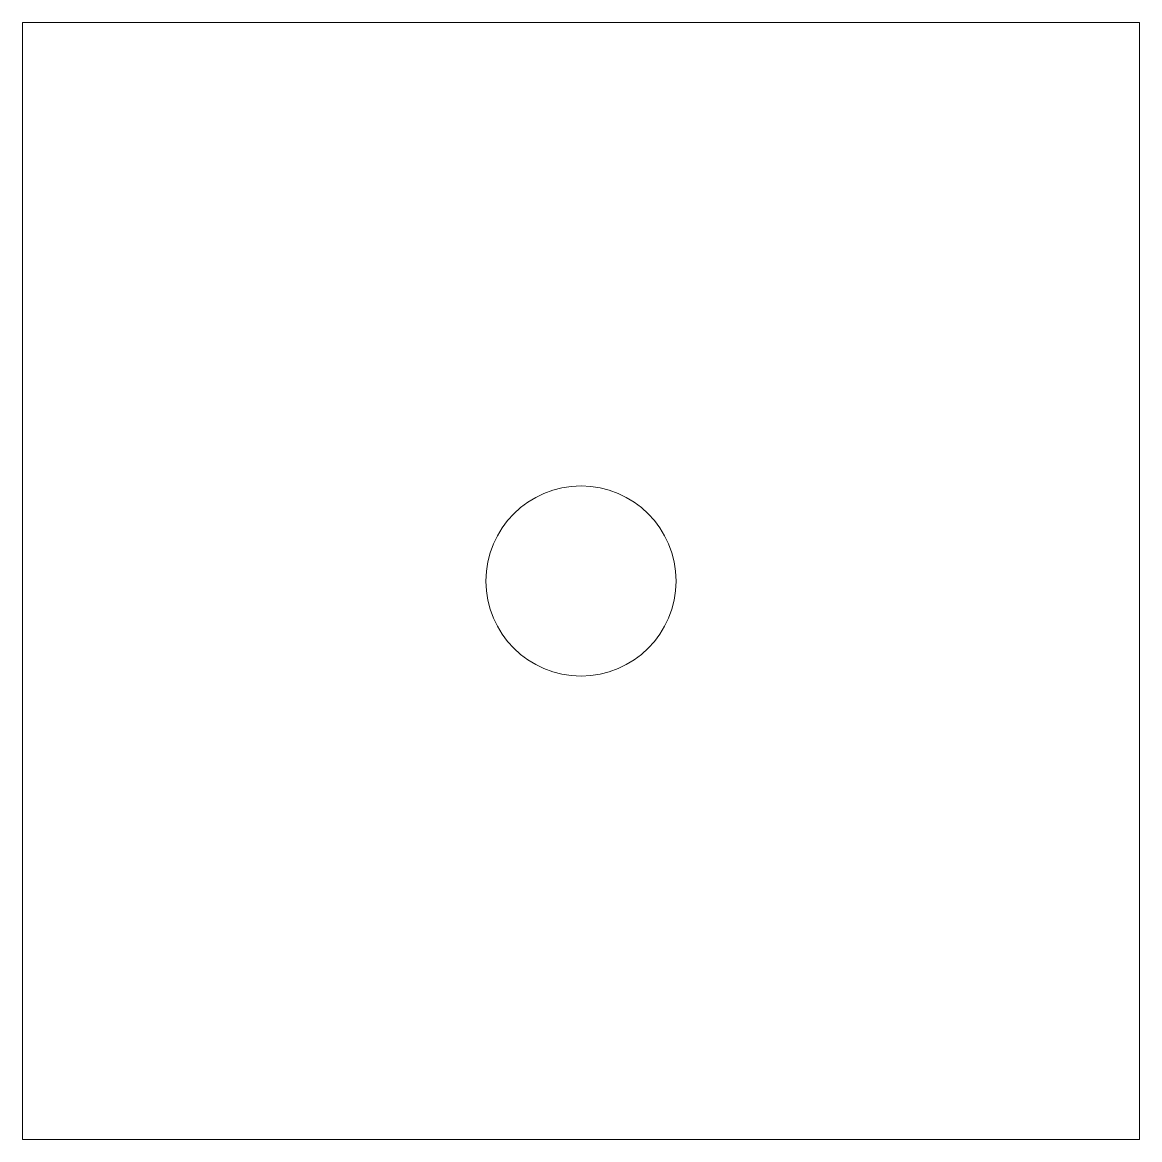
# Model space of a CAD drawing. Header units: millimetres. Extents: x -11.7 to 11.8, y -11.7 to 11.8.
import ezdxf

# ---------------------------------------------------------------- set-up
doc = ezdxf.new("R2010")
doc.units = ezdxf.units.MM

msp = doc.modelspace()

# ---------------------------------------------------------------- linework, layer by layer
at = {"color": 1, "lineweight": 5, "true_color": 0xff0000, "flags": 128}
msp.add_lwpolyline([(-11.748, 11.753), (11.752, 11.753), (11.752, -11.747), (-11.748, -11.747)], close=True, dxfattribs=at)
at = {"color": 1, "lineweight": 5, "true_color": 0xff0000}
msp.add_circle((0.002, 0.003), 2, dxfattribs=at)

doc.saveas('drawing.dxf')
